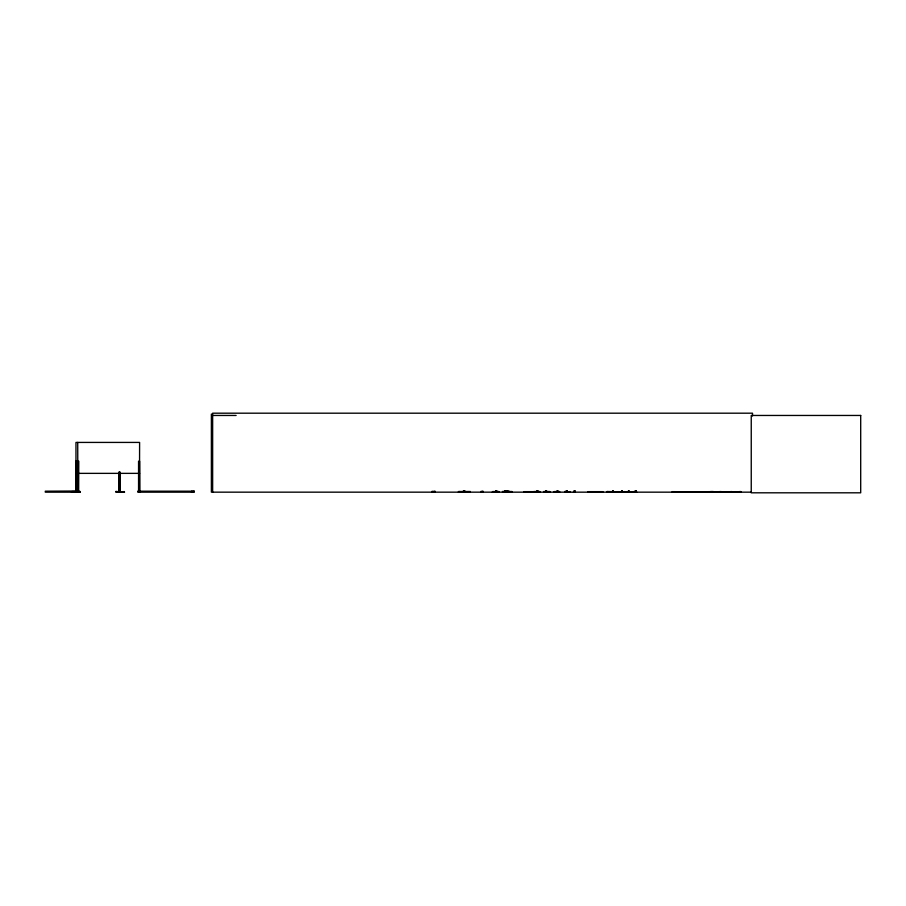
<?xml version="1.0" encoding="UTF-8"?>
<svg xmlns="http://www.w3.org/2000/svg" width="906" height="906" viewBox="0 0 906 906"><rect width="100%" height="100%" fill="white"/><g stroke="black" fill="none" stroke-linecap="round" stroke-linejoin="round"><path stroke-width="1.36" d="M458.493 492.049L470.305 492.049M458.696 491.573L458.708 492.162M470.089 491.573L470.101 492.162M607.088 492.162L607.088 491.516L633.634 492.083M618.696 491.573L618.775 492.162M607.167 492.083L633.951 492.162M710.338 491.652L672.275 492.151M730.825 492.139L730.848 491.55M731.516 492.139L731.55 491.55M731.686 492.139L731.731 491.55M617.099 492.06L617.167 492.162M625.921 491.573L625.967 492.162M71.823 492.06L71.902 492.162M80.045 492.083L80.136 491.516L80.158 492.162L45.3 492.162L45.3 491.188L77.089 491.029M467.938 491.573L467.994 492.162M739.556 492.139L739.613 491.55M740.734 492.139L740.78 491.55L737.586 491.822M539.772 492.06L524.291 492.117M554.234 492.06L554.336 492.162M559.489 491.573L559.557 492.162M559.466 492.06L553.759 492.162M573.974 491.992L573.407 492.162M724.936 491.72L736.782 492.094M672.354 491.652L740.893 492.117M498.753 492.083L492.162 492.162M212.65 415.458L236.126 415.458M75.968 461.222L76.987 461.222L76.999 492.162M77.723 461.222L78.777 461.222L78.652 492.162M75.968 473.362L139.603 473.362M118.89 491.029L120.113 491.029M71.846 491.573L80.158 491.516M124.496 492.083L115.821 492.162L115.821 491.516L124.19 492.083M502.524 492.162L502.524 491.516L511.947 491.516L511.924 492.162M554.257 491.573L559.557 491.516M570.067 492.083L564.687 491.516L564.687 492.162M710.519 491.55L713.339 491.55M719.738 491.55L724.358 491.822M524.314 491.652L538.753 491.652M588.209 491.652L602.66 491.652M524.28 491.856L538.787 491.856M588.187 491.856L602.683 491.856M80.102 491.992L71.449 492.162M115.866 491.528L124.53 492.128M140.407 492.162L139.92 492.083M502.592 491.573L512.377 492.162M550.35 492.162L543.94 492.083M588.198 492.117L602.671 492.117M751.244 492.162L211.381 492.162L211.381 414.008M636.408 492.083L636.816 492.162M569.942 491.516L569.919 492.162M564.778 492.06L570.497 492.162M508.73 491.516L508.708 492.162M509.206 492.083L509.161 491.188M503.781 492.083L503.668 492.162M633.566 491.528L633.532 492.162M624.744 491.516L624.721 492.162M672.365 491.879L740.859 492.139M607.167 491.528L607.167 492.162M752.512 416.013L752.512 413.193L212.65 413.193L212.65 492.162M737.405 491.822L734.2 491.822M733.577 491.822L728.775 491.822M728.277 491.822L725.321 491.822M636.205 491.029L636.25 492.162L636.091 491.029M635.967 491.029L635.967 492.162M635.163 491.029L635.163 492.162M635.038 491.029L634.913 492.162M629.274 492.162L629.274 491.029L629.16 492.162M628.889 491.029L628.968 492.162M628.764 492.162L628.719 491.029L628.515 492.162M628.436 491.358L628.436 492.162M628.243 491.029L628.13 492.162M622.445 491.029L622.558 492.162M622.252 491.358L622.252 492.162M622.173 491.029L622.173 492.162M621.924 491.029L621.969 492.162M621.799 491.029L621.72 492.162M613.215 491.029L613.226 492.162M613.158 491.029L613.102 492.162M612.694 491.029L612.762 492.162M612.569 491.029L612.581 492.162M575.253 491.029L575.378 492.162M575.129 491.029L575.129 492.162M574.325 491.029L574.325 492.162M574.2 491.029L574.121 492.162M574.087 491.029L574.053 492.162M567.394 491.029L567.394 492.162M567.213 491.029L567.201 492.162M567.111 491.029L566.975 492.162M566.51 491.029L566.488 492.162M566.227 491.029L566.25 492.162M566.171 491.029L566.057 492.162M558.187 492.162L558.085 491.029L558.005 492.162M557.768 491.029L557.734 492.162M557.145 491.029L557.281 492.162M557.043 492.162L556.964 491.029L556.862 492.162M549.795 492.162L549.795 491.516L543.804 491.516L543.804 492.162M546.896 492.162L546.76 491.029L546.692 492.162M546.454 491.029L546.42 492.162M546.035 491.029L546.069 492.162M545.899 491.029L545.899 492.162L545.695 491.029M545.593 491.358L545.593 492.162M539.863 492.162L539.863 491.516L533.793 491.573L533.861 492.162M538.073 491.358L538.073 492.162M537.926 491.029L537.96 492.162M537.756 491.029L537.858 492.162M537.586 491.029L537.62 492.162M537.235 491.029L537.201 492.162M537.065 491.029L536.964 492.162M536.862 491.029L536.76 492.162M507.938 491.029L508.04 492.162M507.858 491.029L507.813 492.162M507.564 491.029L507.654 492.162M507.394 491.029L507.439 492.162M507.247 491.029L507.122 492.162L507.032 491.358M506.828 491.029L506.748 492.162M505.729 491.029L505.616 492.162M505.412 491.029L505.582 492.162M505.276 491.029L505.242 492.162M504.869 491.029L504.902 492.162M504.733 491.029L504.733 492.162L504.563 491.029M504.416 491.358L504.416 492.162M498.889 492.162L498.889 491.516L492.638 491.573L492.705 492.162M496.998 491.358L496.998 492.162M496.896 491.029L496.782 492.162L496.545 491.029M496.511 491.029L496.511 492.162M496.171 492.162L496.171 491.029L496.012 492.162M495.831 491.029L495.865 492.162M495.695 491.029L495.695 492.162M483.011 491.188L483.011 492.162M482.366 491.188L482.366 492.162M481.245 491.188L481.245 492.162M470.305 492.162L470.305 491.516L458.493 491.528L458.504 492.162M464.823 491.029L464.914 492.162M464.699 491.029L464.699 492.162M464.563 491.029L464.484 492.162M464.302 491.029L464.291 492.162M463.815 491.029L463.725 492.162M463.159 491.188L463.159 492.162M459.738 491.516L459.738 492.162M435.073 491.188L435.073 492.162M434.472 491.188L434.472 492.162M433.306 491.188L433.306 492.162M432.219 491.188L432.219 492.162M193.737 491.188L193.737 492.162M192.604 491.188L192.604 492.162M191.483 491.188L191.483 492.162M139.762 492.162L139.603 461.222L138.561 461.222L138.561 492.162M139.501 492.162L139.603 442.422L75.968 442.422L75.968 492.162L76.172 491.029M138.686 491.029L138.675 492.162M138.437 491.029L138.437 492.162M124.077 491.516L124.077 492.162M120.011 472.06L120.011 492.162M119.966 491.029L119.807 492.162L119.728 472.06M119.445 491.029L119.547 492.162M119.275 472.06L119.399 492.162M119.184 491.029L119.184 492.162M118.992 472.06L118.901 492.162M78.89 492.162L78.901 491.029L77.599 491.029L77.565 492.162M77.723 442.422L77.848 492.162M76.784 491.029L76.919 492.162M76.704 461.222L76.58 492.162M76.534 491.029L76.421 492.162M76.251 461.222L76.24 492.162M860.7 415.458L751.244 415.458L751.244 492.807L860.7 492.807L860.7 415.458M194.19 491.188L137.905 491.188L137.905 492.162L194.19 492.162L194.19 491.188M621.493 492.162L621.527 491.029L621.482 492.162M464.087 492.162L464.087 491.029L464.008 492.162"/></g></svg>
